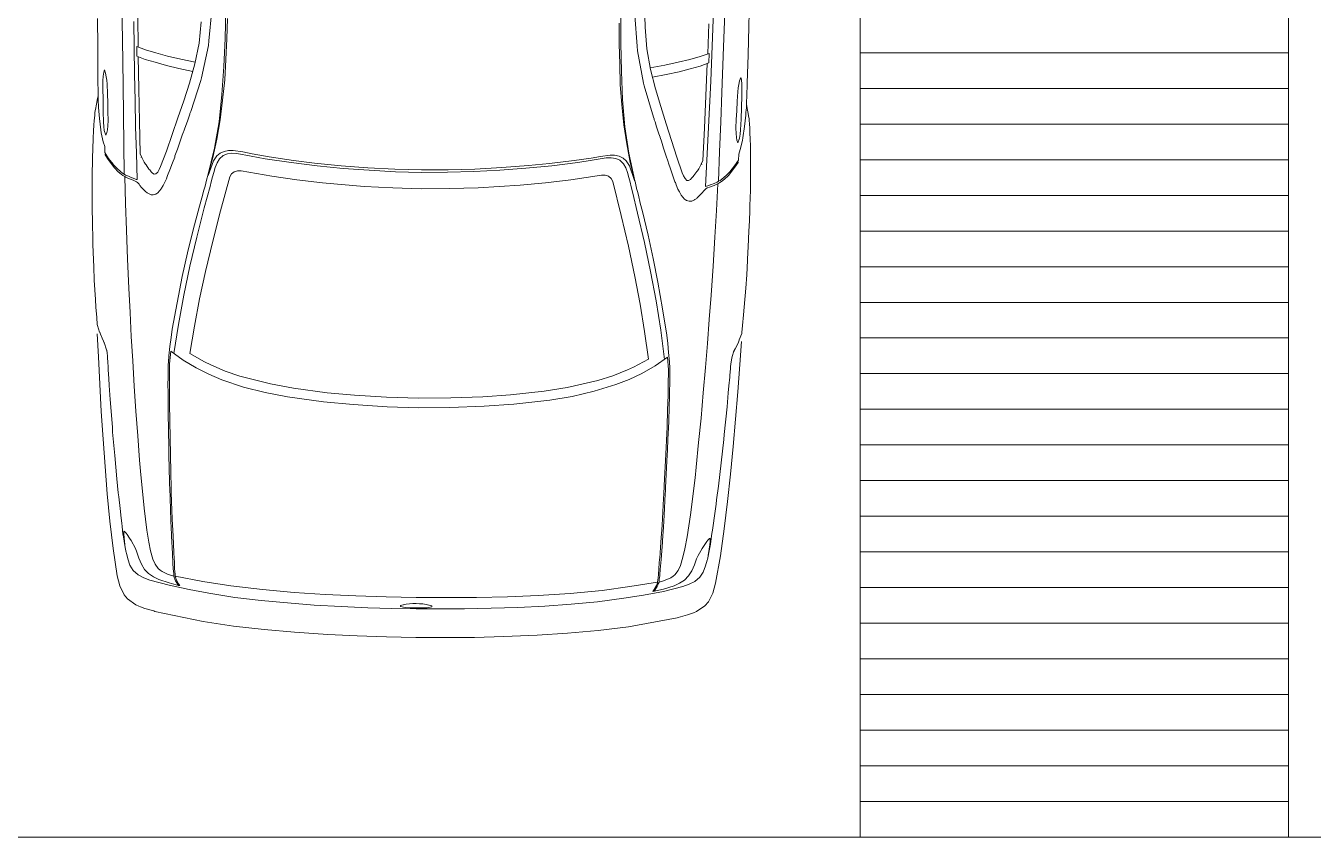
# Model space of a CAD drawing. Header units: inches. Extents: x 13 to 261, y -112 to -47.
# Drawn here: x 51.012 to 54.62, y -99.727 to -97.451 of the extents above; entities that cross this region are included whole.
import ezdxf

# ---------------------------------------------------------------- set-up
doc = ezdxf.new("R2010")
doc.units = ezdxf.units.IN
doc.header["$MEASUREMENT"] = 0
for name, color, linetype, lineweight in [('AUTOS', 6, 'Continuous', 20), ('BANQUETA', 2, 'Continuous', 18), ('CAJONES', 3, 'Continuous', 20)]:
    doc.layers.add(name, color=color, linetype=linetype, lineweight=lineweight)

msp = doc.modelspace()

# ---------------------------------------------------------------- linework, layer by layer
at = {"layer": 'AUTOS', "linetype": 'Continuous'}
for p, q in [((52.94, -97.3847), (52.9371, -97.4587)), ((53.0407, -97.3735), (53.0387, -97.453)), ((51.2813, -97.3946), (51.2827, -97.4896)), ((51.3264, -97.5107), (51.3259, -97.4266)), ((51.5332, -97.4077), (51.5251, -97.4936)), ((51.5727, -97.4071), (51.5707, -97.4866)), ((52.6796, -97.4206), (52.6796, -97.5001)), ((52.7191, -97.4221), (52.725, -97.5081)), ((52.7459, -97.3939), (52.7477, -97.4549)), ((52.9712, -97.4151), (52.9675, -97.5101)), ((51.2129, -97.4308), (51.2134, -97.5103)), ((51.3143, -97.439), (51.3154, -97.513)), ((51.5038, -97.4398), (51.4975, -97.5002)), ((51.5752, -97.4882), (51.5769, -97.4307)), ((52.6751, -97.5015), (52.6748, -97.444)), ((52.7477, -97.4549), (52.7524, -97.5155)), ((52.9233, -97.5301), (52.9258, -97.4461)), ((52.9371, -97.4587), (52.9343, -97.5327)), ((53.0387, -97.453), (53.0363, -97.5324)), ((51.2827, -97.4896), (51.2846, -97.6177)), ((51.4975, -97.5002), (51.4858, -97.5581)), ((51.5251, -97.4936), (51.5235, -97.5066)), ((51.5707, -97.4866), (51.5673, -97.5656)), ((51.5725, -97.5456), (51.5752, -97.4882)), ((52.6764, -97.5591), (52.6751, -97.5015)), ((52.6796, -97.5001), (52.6812, -97.5791)), ((51.2134, -97.5103), (51.2139, -97.5898)), ((51.3154, -97.513), (51.3165, -97.587)), ((51.3473, -97.5184), (51.3229, -97.5091)), ((51.3229, -97.5091), (51.3231, -97.5361)), ((51.3465, -97.5454), (51.3231, -97.5361)), ((51.3271, -97.5377), (51.3285, -97.6287)), ((51.3762, -97.5273), (51.3473, -97.5184)), ((51.4091, -97.5362), (51.3762, -97.5273)), ((51.446, -97.5451), (51.4091, -97.5362)), ((51.5235, -97.5066), (51.5044, -97.5973)), ((52.725, -97.5081), (52.7264, -97.5212)), ((52.7264, -97.5212), (52.7433, -97.6124)), ((52.7524, -97.5155), (52.7627, -97.5736)), ((52.8731, -97.5454), (52.9022, -97.5373)), ((52.9022, -97.5373), (52.9268, -97.5286)), ((52.9268, -97.5286), (52.926, -97.5556)), ((52.9343, -97.5327), (52.9314, -97.6067)), ((52.9675, -97.5101), (52.9625, -97.638)), ((53.0363, -97.5324), (53.0338, -97.6119)), ((51.3744, -97.5537), (51.3465, -97.5454)), ((51.4058, -97.5626), (51.3744, -97.5537)), ((51.4412, -97.5711), (51.4058, -97.5626)), ((51.4801, -97.5795), (51.4412, -97.5711)), ((51.4869, -97.5536), (51.446, -97.5451)), ((51.4858, -97.5581), (51.4707, -97.6119)), ((51.5673, -97.5656), (51.5618, -97.644)), ((51.5693, -97.6026), (51.5725, -97.5456)), ((52.6782, -97.6161), (52.6764, -97.5591)), ((52.7618, -97.5691), (52.8029, -97.5616)), ((52.7627, -97.5736), (52.7766, -97.6278)), ((52.8029, -97.5616), (52.84, -97.5535)), ((52.84, -97.5535), (52.8731, -97.5454)), ((52.8427, -97.5801), (52.8743, -97.572)), ((52.8743, -97.572), (52.9024, -97.5643)), ((52.9024, -97.5643), (52.926, -97.5556)), ((52.922, -97.557), (52.9183, -97.648)), ((51.2139, -97.5898), (51.2139, -97.5958)), ((51.2139, -97.5958), (51.2147, -97.6478)), ((51.2139, -97.5958), (51.2139, -97.5963)), ((51.2282, -97.6055), (51.228, -97.6265)), ((51.2289, -97.593), (51.2282, -97.6055)), ((51.2305, -97.581), (51.2289, -97.593)), ((51.2325, -97.5751), (51.2305, -97.581)), ((51.2355, -97.5841), (51.2325, -97.5751)), ((51.2374, -97.5946), (51.2355, -97.5841)), ((51.2388, -97.6036), (51.2374, -97.5946)), ((51.2396, -97.6146), (51.2388, -97.6036)), ((51.3165, -97.587), (51.3181, -97.6611)), ((51.5023, -97.6043), (51.4742, -97.6915)), ((51.5044, -97.5973), (51.5023, -97.6043)), ((51.5636, -97.6596), (51.5693, -97.6026)), ((52.6812, -97.5791), (52.6847, -97.6577)), ((52.768, -97.5952), (52.8071, -97.5876)), ((52.8071, -97.5876), (52.8427, -97.5801)), ((52.9314, -97.6067), (52.928, -97.6806)), ((53.0102, -97.6161), (53.0124, -97.6056)), ((53.0124, -97.6056), (53.0156, -97.5968)), ((53.0156, -97.5968), (53.0174, -97.6027)), ((53.0174, -97.6027), (53.0188, -97.6147)), ((51.228, -97.6265), (51.2286, -97.659)), ((51.2408, -97.6416), (51.2396, -97.6146)), ((51.2415, -97.6686), (51.2408, -97.6416)), ((51.2846, -97.6177), (51.2856, -97.7007)), ((51.2846, -97.6177), (51.2856, -97.7007)), ((51.3285, -97.6287), (51.3304, -97.7192)), ((51.4707, -97.6119), (51.4546, -97.6617)), ((51.5618, -97.644), (51.5534, -97.7204)), ((52.6825, -97.6731), (52.6782, -97.6161)), ((52.7433, -97.6124), (52.7452, -97.6194)), ((52.7452, -97.6194), (52.7711, -97.7072)), ((52.7766, -97.6278), (52.7915, -97.678)), ((52.9625, -97.638), (52.9595, -97.721)), ((52.9625, -97.638), (52.9595, -97.721)), ((53.0057, -97.6631), (53.0075, -97.6361)), ((53.0075, -97.6361), (53.0086, -97.6251)), ((53.0086, -97.6251), (53.0102, -97.6161)), ((53.0188, -97.6147), (53.0191, -97.6272)), ((53.0191, -97.6272), (53.0189, -97.6482)), ((53.0337, -97.6179), (53.0316, -97.6699)), ((53.0338, -97.6119), (53.0337, -97.6179)), ((53.0337, -97.6179), (53.0337, -97.6184)), ((51.2068, -97.6862), (51.2099, -97.6708)), ((51.2099, -97.6708), (51.2131, -97.6553)), ((51.2131, -97.6553), (51.2147, -97.6478)), ((51.2147, -97.6533), (51.2146, -97.6568)), ((51.2146, -97.6568), (51.2146, -97.6598)), ((51.2146, -97.6598), (51.215, -97.6653)), ((51.2147, -97.6478), (51.2147, -97.6503)), ((51.2147, -97.6503), (51.2147, -97.6533)), ((51.215, -97.6653), (51.2154, -97.6728)), ((51.2154, -97.6728), (51.2158, -97.6803)), ((51.2185, -97.7114), (51.2158, -97.6803)), ((51.2286, -97.659), (51.2287, -97.6915)), ((51.2422, -97.6926), (51.2415, -97.6686)), ((51.3181, -97.6611), (51.3197, -97.7351)), ((51.4546, -97.6617), (51.438, -97.7095)), ((51.5564, -97.715), (51.5636, -97.6596)), ((52.6884, -97.7287), (52.6825, -97.6731)), ((52.6847, -97.6577), (52.6913, -97.7343)), ((52.7915, -97.678), (52.8069, -97.7262)), ((52.9183, -97.648), (52.9143, -97.7385)), ((52.928, -97.6806), (52.9246, -97.7546)), ((53.0043, -97.6901), (53.0057, -97.6631)), ((53.0175, -97.6807), (53.0166, -97.7132)), ((53.0189, -97.6482), (53.0175, -97.6807)), ((53.0314, -97.6819), (53.0309, -97.6874)), ((53.0315, -97.6789), (53.0314, -97.6819)), ((53.0316, -97.6724), (53.0315, -97.6754)), ((53.0315, -97.6754), (53.0315, -97.6789)), ((53.0316, -97.6699), (53.0316, -97.6724)), ((53.033, -97.6774), (53.0316, -97.6699)), ((53.0358, -97.6929), (53.033, -97.6774)), ((51.2027, -97.7302), (51.2034, -97.7172)), ((51.2034, -97.7172), (51.2051, -97.7032)), ((51.2051, -97.7032), (51.2056, -97.6952)), ((51.2056, -97.6952), (51.2062, -97.6892)), ((51.2062, -97.6892), (51.2068, -97.6862)), ((51.2062, -97.6887), (51.2062, -97.6892)), ((51.2226, -97.7434), (51.2185, -97.7114)), ((51.2287, -97.6915), (51.2298, -97.7215)), ((51.2417, -97.7321), (51.2424, -97.7167)), ((51.2424, -97.7167), (51.2422, -97.6926)), ((51.2856, -97.7007), (51.2866, -97.7842)), ((51.2856, -97.7007), (51.2866, -97.7842)), ((51.438, -97.7095), (51.4219, -97.7563)), ((51.4649, -97.7189), (51.4696, -97.7049)), ((51.4696, -97.7049), (51.4716, -97.6994)), ((51.4721, -97.6974), (51.4716, -97.6994)), ((51.4742, -97.6915), (51.4721, -97.6969)), ((51.4721, -97.6969), (51.4721, -97.6974)), ((51.5473, -97.7689), (51.5564, -97.715)), ((52.7711, -97.7072), (52.7731, -97.7127)), ((52.7731, -97.7127), (52.773, -97.7132)), ((52.773, -97.7132), (52.7735, -97.7152)), ((52.7755, -97.7208), (52.7735, -97.7152)), ((53.0023, -97.738), (53.0031, -97.714)), ((53.0031, -97.714), (53.0043, -97.6901)), ((53.0166, -97.7132), (53.0147, -97.7432)), ((53.0263, -97.7333), (53.0297, -97.7024)), ((53.0303, -97.6949), (53.0297, -97.7024)), ((53.0309, -97.6874), (53.0303, -97.6949)), ((53.0386, -97.7085), (53.0358, -97.6929)), ((53.0391, -97.7115), (53.0386, -97.7085)), ((53.0391, -97.711), (53.0391, -97.7115)), ((53.0395, -97.7175), (53.0391, -97.7115)), ((53.0399, -97.7255), (53.0395, -97.7175)), ((51.2003, -97.7666), (51.2015, -97.7457)), ((51.2015, -97.7457), (51.2027, -97.7302)), ((51.2235, -97.7514), (51.2226, -97.7434)), ((51.2287, -97.777), (51.2235, -97.7514)), ((51.2298, -97.7215), (51.2302, -97.734)), ((51.2302, -97.734), (51.232, -97.745)), ((51.232, -97.745), (51.2361, -97.7583)), ((51.2361, -97.7583), (51.239, -97.7506)), ((51.239, -97.7506), (51.2406, -97.7431)), ((51.2406, -97.7431), (51.2417, -97.7321)), ((51.3197, -97.7351), (51.3218, -97.8086)), ((51.3304, -97.7192), (51.3328, -97.8103)), ((51.4504, -97.7582), (51.454, -97.7487)), ((51.454, -97.7487), (51.4545, -97.7472)), ((51.4545, -97.7472), (51.4576, -97.7383)), ((51.4576, -97.7383), (51.4649, -97.7189)), ((51.5534, -97.7204), (51.5405, -97.7943)), ((52.6962, -97.7828), (52.6884, -97.7287)), ((52.6913, -97.7343), (52.7024, -97.8084)), ((52.7798, -97.7348), (52.7755, -97.7208)), ((52.7865, -97.7544), (52.7798, -97.7348)), ((52.8069, -97.7262), (52.8218, -97.7733)), ((52.9143, -97.7385), (52.9096, -97.8294)), ((52.9595, -97.721), (52.9565, -97.8045)), ((52.9595, -97.721), (52.9565, -97.8045)), ((53.0026, -97.7535), (53.0023, -97.738)), ((53.0034, -97.7645), (53.0026, -97.7535)), ((53.0147, -97.7432), (53.014, -97.7557)), ((53.0214, -97.7653), (53.0263, -97.7333)), ((53.0412, -97.7395), (53.0399, -97.7255)), ((53.0416, -97.7525), (53.0412, -97.7395)), ((53.0424, -97.768), (53.0416, -97.7525)), ((51.1994, -97.7971), (51.2003, -97.7666)), ((51.233, -97.79), (51.2287, -97.777)), ((51.233, -97.79), (51.2333, -97.8065)), ((51.2866, -97.7842), (51.2876, -97.8672)), ((51.2866, -97.7842), (51.2876, -97.8672)), ((51.4219, -97.7563), (51.4064, -97.8027)), ((51.4369, -97.7975), (51.4437, -97.7776)), ((51.4437, -97.7776), (51.4504, -97.7582)), ((51.5361, -97.8207), (51.5473, -97.7689)), ((52.7061, -97.8349), (52.6962, -97.7828)), ((52.7894, -97.7634), (52.7865, -97.7544)), ((52.7899, -97.765), (52.7894, -97.7634)), ((52.7933, -97.7745), (52.7899, -97.765)), ((52.7996, -97.7941), (52.7933, -97.7745)), ((52.8218, -97.7733), (52.8363, -97.82)), ((52.9246, -97.7546), (52.9207, -97.828)), ((53.0048, -97.7721), (53.0034, -97.7645)), ((53.0076, -97.7798), (53.0048, -97.7721)), ((53.0119, -97.7666), (53.0076, -97.7798)), ((53.014, -97.7557), (53.0119, -97.7666)), ((53.0145, -97.7987), (53.0203, -97.7733)), ((53.0203, -97.7733), (53.0214, -97.7653)), ((53.0431, -97.789), (53.0424, -97.768)), ((53.0433, -97.8195), (53.0431, -97.789)), ((51.1985, -97.8306), (51.1986, -97.8206)), ((51.1986, -97.8206), (51.1994, -97.7971)), ((51.2436, -97.8232), (51.2333, -97.8065)), ((51.2357, -97.8111), (51.2342, -97.8126)), ((51.2342, -97.8126), (51.2342, -97.8131)), ((51.2426, -97.8267), (51.2342, -97.8131)), ((51.2564, -97.8398), (51.2436, -97.8232)), ((51.3218, -97.8086), (51.3239, -97.8827)), ((51.3371, -97.8203), (51.3328, -97.8103)), ((51.3362, -97.8178), (51.3351, -97.8208)), ((51.3391, -97.8243), (51.3371, -97.8203)), ((51.344, -97.8334), (51.3391, -97.8243)), ((51.4064, -97.8027), (51.3898, -97.8455)), ((51.423, -97.8359), (51.4292, -97.8194)), ((51.4292, -97.8194), (51.4297, -97.8164)), ((51.4297, -97.8164), (51.4369, -97.7975)), ((51.5405, -97.7943), (51.522, -97.8716)), ((51.522, -97.8716), (51.5361, -97.8207)), ((51.5477, -97.8164), (51.538, -97.8303)), ((51.5568, -97.8085), (51.5477, -97.8164)), ((51.5551, -97.8245), (51.548, -97.8359)), ((51.5652, -97.8151), (51.5551, -97.8245)), ((51.5679, -97.8036), (51.5568, -97.8085)), ((51.5768, -97.8102), (51.5652, -97.8151)), ((51.5804, -97.8013), (51.5679, -97.8036)), ((51.5898, -97.8084), (51.5768, -97.8102)), ((51.5934, -97.8014), (51.5804, -97.8013)), ((51.6038, -97.809), (51.5898, -97.8084)), ((51.6198, -97.8052), (51.5934, -97.8014)), ((51.6432, -97.8165), (51.6038, -97.809)), ((51.6463, -97.8106), (51.6198, -97.8052)), ((51.6831, -97.824), (51.6432, -97.8165)), ((51.6937, -97.8186), (51.6463, -97.8106)), ((51.7555, -97.8349), (51.6831, -97.824)), ((51.7626, -97.829), (51.6937, -97.8186)), ((52.5486, -97.829), (52.5962, -97.8221)), ((52.5962, -97.8221), (52.6228, -97.8174)), ((52.5991, -97.8281), (52.6387, -97.8216)), ((52.6228, -97.8174), (52.6493, -97.8142)), ((52.6387, -97.8216), (52.6527, -97.8213)), ((52.6493, -97.8142), (52.6623, -97.8144)), ((52.6527, -97.8213), (52.6657, -97.8234)), ((52.6623, -97.8144), (52.6748, -97.8171)), ((52.6657, -97.8234), (52.6771, -97.8286)), ((52.6748, -97.8171), (52.6857, -97.8222)), ((52.6857, -97.8222), (52.6946, -97.8303)), ((52.7024, -97.8084), (52.7189, -97.8861)), ((52.8058, -97.8141), (52.7996, -97.7941)), ((52.8126, -97.8332), (52.8058, -97.8141)), ((52.8363, -97.82), (52.8517, -97.8632)), ((52.9565, -97.8045), (52.9534, -97.8874)), ((52.9565, -97.8045), (52.9534, -97.8874)), ((53.0099, -97.8115), (53.0092, -97.8281)), ((53.0099, -97.8115), (53.0145, -97.7987)), ((53.0435, -97.843), (53.0433, -97.8195)), ((51.1981, -97.8631), (51.1982, -97.8546)), ((51.1982, -97.8546), (51.1984, -97.8426)), ((51.1984, -97.8426), (51.1985, -97.8306)), ((51.2603, -97.8499), (51.2426, -97.8267)), ((51.2569, -97.8403), (51.2564, -97.8398)), ((51.2668, -97.8505), (51.2569, -97.8403)), ((51.2706, -97.8605), (51.2603, -97.8499)), ((51.2786, -97.8606), (51.2668, -97.8505)), ((51.2796, -97.8676), (51.2706, -97.8605)), ((51.2831, -97.8647), (51.2786, -97.8606)), ((51.3474, -97.8394), (51.344, -97.8334)), ((51.3489, -97.8415), (51.3474, -97.8394)), ((51.3474, -97.8394), (51.3474, -97.8394)), ((51.3572, -97.8531), (51.3489, -97.8415)), ((51.3592, -97.8556), (51.3572, -97.8531)), ((51.3592, -97.8556), (51.3637, -97.8606)), ((51.3592, -97.8556), (51.3592, -97.8556)), ((51.3666, -97.8642), (51.3637, -97.8606)), ((51.3816, -97.8619), (51.3766, -97.8668)), ((51.3857, -97.8544), (51.3816, -97.8619)), ((51.3898, -97.8455), (51.3857, -97.8544)), ((51.4095, -97.8712), (51.4157, -97.8553)), ((51.4157, -97.8553), (51.423, -97.8359)), ((51.538, -97.8303), (51.523, -97.8711)), ((51.5391, -97.8623), (51.5355, -97.8752)), ((51.5428, -97.8488), (51.5391, -97.8623)), ((51.548, -97.8359), (51.5428, -97.8488)), ((51.5962, -97.8605), (51.5886, -97.8664)), ((51.6052, -97.8576), (51.5962, -97.8605)), ((51.6157, -97.8577), (51.6052, -97.8576)), ((51.7015, -97.8732), (51.6157, -97.8577)), ((51.8284, -97.8438), (51.7555, -97.8349)), ((51.821, -97.8362), (51.7626, -97.829)), ((51.8959, -97.8436), (51.821, -97.8362)), ((51.9013, -97.8512), (51.8284, -97.8438)), ((51.9708, -97.8495), (51.8959, -97.8436)), ((51.9742, -97.8566), (51.9013, -97.8512)), ((52.0458, -97.8534), (51.9708, -97.8495)), ((52.0477, -97.8604), (51.9742, -97.8566)), ((52.1208, -97.8553), (52.0458, -97.8534)), ((52.1207, -97.8623), (52.0477, -97.8604)), ((52.1207, -97.8623), (52.1937, -97.8622)), ((52.1208, -97.8553), (52.1958, -97.8552)), ((52.1937, -97.8622), (52.2672, -97.8601)), ((52.1958, -97.8552), (52.2708, -97.8532)), ((52.2672, -97.8601), (52.3403, -97.8565)), ((52.2708, -97.8532), (52.3459, -97.8491)), ((52.3403, -97.8565), (52.4133, -97.8509)), ((52.3459, -97.8491), (52.4209, -97.8435)), ((52.4133, -97.8509), (52.4864, -97.8438)), ((52.4209, -97.8435), (52.4795, -97.8377)), ((52.4795, -97.8377), (52.5486, -97.829)), ((52.4864, -97.8438), (52.5591, -97.8347)), ((52.5591, -97.8347), (52.5991, -97.8281)), ((52.6771, -97.8286), (52.687, -97.8382)), ((52.687, -97.8382), (52.6939, -97.8498)), ((52.6939, -97.8498), (52.6987, -97.8629)), ((52.6946, -97.8303), (52.7039, -97.8444)), ((52.7039, -97.8444), (52.7179, -97.8856)), ((52.7189, -97.8861), (52.7061, -97.8349)), ((52.8131, -97.8362), (52.8126, -97.8332)), ((52.8189, -97.8528), (52.8131, -97.8362)), ((52.8256, -97.8724), (52.8189, -97.8528)), ((52.8841, -97.8716), (52.8928, -97.8602)), ((52.8928, -97.8602), (52.8943, -97.8582)), ((52.8943, -97.8582), (52.8979, -97.8523)), ((52.8943, -97.8582), (52.8943, -97.8582)), ((52.8979, -97.8523), (52.903, -97.8433)), ((52.903, -97.8433), (52.905, -97.8394)), ((52.905, -97.8394), (52.9096, -97.8294)), ((52.9061, -97.8369), (52.907, -97.8399)), ((52.9207, -97.828), (52.9168, -97.902)), ((52.9746, -97.8712), (52.9848, -97.8613)), ((52.9811, -97.8708), (52.9994, -97.848)), ((52.9848, -97.8613), (52.9853, -97.8608)), ((52.9853, -97.8608), (52.9985, -97.8445)), ((52.9985, -97.8445), (53.0092, -97.8281)), ((52.9994, -97.848), (53.0081, -97.8346)), ((53.0066, -97.8326), (53.0081, -97.8341)), ((53.0081, -97.8341), (53.0081, -97.8346)), ((53.0432, -97.865), (53.0434, -97.853)), ((53.0434, -97.853), (53.0435, -97.843)), ((51.1978, -97.8916), (51.1979, -97.8771)), ((51.198, -97.9101), (51.1978, -97.8916)), ((51.1979, -97.8771), (51.1981, -97.8631)), ((51.284, -97.8707), (51.2796, -97.8676)), ((51.2876, -97.8672), (51.2831, -97.8647)), ((51.2895, -97.8742), (51.284, -97.8707)), ((51.2915, -97.8698), (51.2876, -97.8672)), ((51.2895, -97.8742), (51.2916, -97.9493)), ((51.292, -97.8758), (51.2895, -97.8742)), ((51.3, -97.8734), (51.2915, -97.8698)), ((51.2999, -97.8794), (51.292, -97.8758)), ((51.3024, -97.8804), (51.2999, -97.8794)), ((51.3094, -97.8775), (51.3, -97.8734)), ((51.3099, -97.8835), (51.3024, -97.8804)), ((51.3104, -97.8775), (51.3094, -97.8775)), ((51.3124, -97.8845), (51.3099, -97.8835)), ((51.3174, -97.8806), (51.3104, -97.8775)), ((51.3188, -97.8866), (51.3124, -97.8845)), ((51.3209, -97.8821), (51.3174, -97.8806)), ((51.3223, -97.8891), (51.3188, -97.8866)), ((51.3209, -97.8821), (51.3239, -97.8827)), ((51.3248, -97.8907), (51.3223, -97.8891)), ((51.3292, -97.8957), (51.3248, -97.8907)), ((51.3317, -97.8993), (51.3292, -97.8957)), ((51.3716, -97.8672), (51.3666, -97.8642)), ((51.3766, -97.8668), (51.3716, -97.8672)), ((51.4008, -97.8916), (51.3967, -97.8995)), ((51.4008, -97.8916), (51.4059, -97.8802)), ((51.4059, -97.8802), (51.4085, -97.8737)), ((51.4085, -97.8737), (51.4095, -97.8712)), ((51.5142, -97.9015), (51.5168, -97.8925)), ((51.5168, -97.8915), (51.5205, -97.878)), ((51.5168, -97.8925), (51.5168, -97.8915)), ((51.5205, -97.878), (51.5215, -97.8736)), ((51.522, -97.8716), (51.5215, -97.8736)), ((51.523, -97.8711), (51.522, -97.8716)), ((51.5318, -97.8887), (51.5282, -97.9021)), ((51.5355, -97.8752), (51.5318, -97.8887)), ((51.584, -97.8748), (51.5578, -97.97)), ((51.5886, -97.8664), (51.584, -97.8748)), ((51.7719, -97.8836), (51.7015, -97.8732)), ((51.8433, -97.8915), (51.7719, -97.8836)), ((51.9607, -97.9019), (51.8433, -97.8915)), ((52.2797, -97.9058), (52.3973, -97.8982)), ((52.3973, -97.8982), (52.4689, -97.8921)), ((52.4689, -97.8921), (52.5395, -97.8834)), ((52.5395, -97.8834), (52.6256, -97.87)), ((52.6256, -97.87), (52.6361, -97.8701)), ((52.6361, -97.8701), (52.6451, -97.8732)), ((52.6451, -97.8732), (52.6525, -97.8793)), ((52.6525, -97.8793), (52.6569, -97.8878)), ((52.6569, -97.8878), (52.6808, -97.9836)), ((52.6987, -97.8629), (52.7021, -97.8764)), ((52.7021, -97.8764), (52.7054, -97.8894)), ((52.7054, -97.8894), (52.7087, -97.903)), ((52.7179, -97.8856), (52.7189, -97.8861)), ((52.7189, -97.8861), (52.7194, -97.8881)), ((52.7204, -97.8926), (52.7194, -97.8881)), ((52.7237, -97.9062), (52.7204, -97.8926)), ((52.8314, -97.8885), (52.8256, -97.8724)), ((52.8324, -97.891), (52.8314, -97.8885)), ((52.8348, -97.8975), (52.8324, -97.891)), ((52.8397, -97.9091), (52.8348, -97.8975)), ((52.8517, -97.8632), (52.8556, -97.8723)), ((52.8556, -97.8723), (52.8595, -97.8798)), ((52.8595, -97.8798), (52.8645, -97.8849)), ((52.8645, -97.8849), (52.8695, -97.8854)), ((52.8695, -97.8854), (52.8745, -97.8825)), ((52.8745, -97.8825), (52.8775, -97.879)), ((52.8821, -97.8741), (52.8775, -97.879)), ((52.8821, -97.8741), (52.8841, -97.8716)), ((52.8821, -97.8741), (52.8821, -97.8741)), ((52.9233, -97.9001), (52.9303, -97.8972)), ((52.9303, -97.8972), (52.9313, -97.8972)), ((52.9313, -97.8972), (52.9409, -97.8933)), ((52.9408, -97.8993), (52.9488, -97.8959)), ((52.9409, -97.8933), (52.9494, -97.8899)), ((52.9514, -97.8944), (52.9474, -97.9694)), ((52.9488, -97.8959), (52.9514, -97.8944)), ((52.9494, -97.8899), (52.9534, -97.8874)), ((52.9514, -97.8944), (52.9569, -97.891)), ((52.9534, -97.8874), (52.958, -97.885)), ((52.9569, -97.891), (52.9614, -97.888)), ((52.958, -97.885), (52.9625, -97.8811)), ((52.9614, -97.888), (52.9705, -97.8812)), ((52.9625, -97.8811), (52.9746, -97.8712)), ((52.9705, -97.8812), (52.9811, -97.8708)), ((53.0428, -97.8995), (53.043, -97.8855)), ((53.043, -97.8855), (53.0431, -97.877)), ((53.0431, -97.877), (53.0432, -97.865)), ((51.1977, -97.9346), (51.198, -97.9101)), ((51.1981, -97.9486), (51.1977, -97.9346)), ((51.3361, -97.9048), (51.3317, -97.8993)), ((51.3361, -97.9048), (51.3317, -97.8993)), ((51.3445, -97.9134), (51.3361, -97.9048)), ((51.346, -97.9149), (51.3445, -97.9134)), ((51.3475, -97.9164), (51.346, -97.9149)), ((51.3524, -97.92), (51.3475, -97.9164)), ((51.3539, -97.921), (51.3524, -97.92)), ((51.3559, -97.922), (51.3539, -97.921)), ((51.3614, -97.9246), (51.3559, -97.922)), ((51.3634, -97.9251), (51.3614, -97.9246)), ((51.3689, -97.9252), (51.3634, -97.9251)), ((51.3759, -97.9233), (51.3689, -97.9252)), ((51.3774, -97.9223), (51.3759, -97.9233)), ((51.3789, -97.9218), (51.3774, -97.9223)), ((51.3819, -97.9194), (51.3789, -97.9218)), ((51.3911, -97.9085), (51.3819, -97.9194)), ((51.3926, -97.9065), (51.3911, -97.9085)), ((51.3967, -97.8995), (51.3926, -97.9065)), ((51.5053, -97.9334), (51.4985, -97.9573)), ((51.5053, -97.9334), (51.511, -97.9119)), ((51.511, -97.9119), (51.5142, -97.9015)), ((51.5282, -97.9021), (51.5119, -97.9619)), ((52.0407, -97.9059), (51.9607, -97.9019)), ((52.1201, -97.9083), (52.0407, -97.9059)), ((52.1201, -97.9083), (52.1996, -97.9078)), ((52.1996, -97.9078), (52.2797, -97.9058)), ((52.7087, -97.903), (52.7121, -97.9165)), ((52.7121, -97.9165), (52.7268, -97.9767)), ((52.7237, -97.9072), (52.7237, -97.9062)), ((52.7261, -97.9162), (52.7237, -97.9072)), ((52.729, -97.9267), (52.7261, -97.9162)), ((52.7342, -97.9483), (52.729, -97.9267)), ((52.8397, -97.9091), (52.8436, -97.9171)), ((52.8436, -97.9171), (52.8475, -97.9242)), ((52.8475, -97.9242), (52.849, -97.9262)), ((52.849, -97.9262), (52.8578, -97.9373)), ((52.8924, -97.9352), (52.8939, -97.9337)), ((52.8939, -97.9337), (52.8954, -97.9322)), ((52.8954, -97.9322), (52.904, -97.9238)), ((52.904, -97.9238), (52.9086, -97.9184)), ((52.904, -97.9238), (52.9086, -97.9184)), ((52.9086, -97.9184), (52.9111, -97.9149)), ((52.9111, -97.9149), (52.9157, -97.91)), ((52.9157, -97.91), (52.9182, -97.9085)), ((52.9198, -97.9015), (52.9168, -97.902)), ((52.9182, -97.9085), (52.9217, -97.9061)), ((52.9198, -97.9015), (52.9233, -97.9001)), ((52.9217, -97.9061), (52.9282, -97.9041)), ((52.9282, -97.9041), (52.9308, -97.9032)), ((52.9308, -97.9032), (52.9383, -97.9003)), ((52.9383, -97.9003), (52.9408, -97.8993)), ((53.0416, -97.957), (53.0419, -97.9325)), ((53.0419, -97.9325), (53.0426, -97.914)), ((53.0426, -97.914), (53.0428, -97.8995)), ((51.1983, -97.9741), (51.1981, -97.9486)), ((51.2916, -97.9493), (51.2942, -98.0243)), ((51.4812, -98.0231), (51.4985, -97.9573)), ((51.5119, -97.9619), (51.4909, -98.0437)), ((51.5578, -97.97), (51.5358, -98.0552)), ((52.7342, -97.9483), (52.7404, -97.9724)), ((52.8578, -97.9373), (52.8608, -97.9398)), ((52.8608, -97.9398), (52.8623, -97.9403)), ((52.8623, -97.9403), (52.8638, -97.9414)), ((52.8638, -97.9414), (52.8708, -97.9434)), ((52.8708, -97.9434), (52.8763, -97.9435)), ((52.8763, -97.9435), (52.8783, -97.943)), ((52.8783, -97.943), (52.8838, -97.9406)), ((52.8838, -97.9406), (52.8858, -97.9396)), ((52.8858, -97.9396), (52.8873, -97.9386)), ((52.8873, -97.9386), (52.8924, -97.9352)), ((52.9474, -97.9694), (52.943, -98.0443)), ((53.0409, -97.971), (53.0416, -97.957)), ((51.1985, -97.9921), (51.1983, -97.9741)), ((51.1989, -98.0036), (51.1985, -97.9921)), ((51.1998, -98.0502), (51.1989, -98.0036)), ((52.6808, -97.9836), (52.7007, -98.0694)), ((52.7268, -97.9767), (52.7458, -98.0589)), ((52.7561, -98.0386), (52.7404, -97.9724)), ((53.0394, -98.0145), (53.0401, -97.9965)), ((53.0401, -97.9965), (53.0409, -97.971)), ((51.2942, -98.0243), (51.2972, -98.1058)), ((51.4654, -98.0884), (51.4812, -98.0231)), ((52.7703, -98.1042), (52.7561, -98.0386)), ((53.0367, -98.0725), (53.0388, -98.026)), ((53.0388, -98.026), (53.0394, -98.0145)), ((51.2002, -98.0642), (51.1998, -98.0502)), ((51.2016, -98.1077), (51.2002, -98.0642)), ((51.4909, -98.0437), (51.4719, -98.125)), ((51.5358, -98.0552), (51.5153, -98.14)), ((52.7007, -98.0694), (52.7192, -98.1546)), ((52.7458, -98.0589), (52.7629, -98.1407)), ((52.943, -98.0443), (52.938, -98.1258)), ((53.036, -98.0865), (53.0367, -98.0725)), ((51.2024, -98.1277), (51.2016, -98.1077)), ((51.2972, -98.1058), (51.3007, -98.1869)), ((51.4506, -98.1542), (51.4654, -98.0884)), ((52.7835, -98.1704), (52.7703, -98.1042)), ((53.0335, -98.1299), (53.036, -98.0865)), ((51.2039, -98.1647), (51.2024, -98.1277)), ((51.4719, -98.125), (51.4545, -98.2068)), ((51.5153, -98.14), (51.4988, -98.2168)), ((52.7629, -98.1407), (52.7784, -98.2228)), ((52.938, -98.1258), (52.9326, -98.2067)), ((53.0298, -98.1869), (53.0323, -98.1499)), ((53.0323, -98.1499), (53.0335, -98.1299)), ((51.2073, -98.2188), (51.2039, -98.1647)), ((51.3007, -98.1869), (51.3044, -98.2549)), ((51.4357, -98.228), (51.4506, -98.1542)), ((52.7192, -98.1546), (52.7337, -98.2318)), ((52.7966, -98.2446), (52.7835, -98.1704)), ((53.0252, -98.2408), (53.0298, -98.1869)), ((51.2085, -98.2403), (51.2073, -98.2188)), ((51.4545, -98.2068), (51.4395, -98.2886)), ((51.4988, -98.2168), (51.4844, -98.2936)), ((52.7784, -98.2228), (52.7914, -98.305)), ((52.9326, -98.2067), (52.9272, -98.2747)), ((51.2107, -98.2693), (51.2085, -98.2403)), ((51.3044, -98.2549), (51.3075, -98.3225)), ((51.4223, -98.3019), (51.4357, -98.228)), ((52.7337, -98.2318), (52.7463, -98.309)), ((52.8082, -98.3187), (52.7966, -98.2446)), ((53.0234, -98.2623), (53.0252, -98.2408)), ((51.2119, -98.2893), (51.2107, -98.2693)), ((51.2124, -98.2918), (51.2119, -98.2893)), ((51.2124, -98.2918), (51.2187, -98.3104)), ((51.4395, -98.2886), (51.4265, -98.3704)), ((51.4844, -98.2936), (51.472, -98.3705)), ((52.9272, -98.2747), (52.9224, -98.3421)), ((53.0188, -98.3113), (53.0205, -98.2913)), ((53.0205, -98.2913), (53.0234, -98.2623)), ((51.2121, -98.3148), (51.2153, -98.3794)), ((51.2187, -98.3104), (51.2192, -98.3109)), ((51.2192, -98.3109), (51.2211, -98.3164)), ((51.2211, -98.3164), (51.2255, -98.327)), ((51.2255, -98.327), (51.2299, -98.336)), ((51.3075, -98.3225), (51.3117, -98.3905)), ((51.4157, -98.3508), (51.419, -98.3258)), ((51.419, -98.3258), (51.4223, -98.3019)), ((52.7463, -98.309), (52.7569, -98.3861)), ((52.7914, -98.305), (52.8024, -98.3871)), ((52.8109, -98.3427), (52.8082, -98.3187)), ((53.0183, -98.3138), (53.0115, -98.3322)), ((53.0183, -98.3138), (53.0188, -98.3113)), ((51.2299, -98.336), (51.2318, -98.3406)), ((51.2318, -98.3406), (51.2323, -98.3416)), ((51.2338, -98.3446), (51.2323, -98.3416)), ((51.2338, -98.3446), (51.2323, -98.3416)), ((51.2338, -98.3451), (51.2338, -98.3446)), ((51.2338, -98.3451), (51.2338, -98.3446)), ((51.2366, -98.3546), (51.2338, -98.3451)), ((51.2366, -98.3546), (51.2338, -98.3451)), ((51.2376, -98.3571), (51.2366, -98.3546)), ((51.2376, -98.3571), (51.2366, -98.3546)), ((51.2395, -98.3667), (51.2376, -98.3571)), ((51.2386, -98.3617), (51.2376, -98.3571)), ((51.2408, -98.3792), (51.2395, -98.3667)), ((51.4129, -98.3768), (51.4157, -98.3508)), ((51.4151, -98.3993), (51.4185, -98.3638)), ((51.4527, -98.3888), (51.4185, -98.3638)), ((52.8136, -98.3678), (52.8109, -98.3427)), ((52.9224, -98.3421), (52.9166, -98.41)), ((52.9925, -98.376), (52.9956, -98.3665)), ((52.9925, -98.376), (52.9956, -98.3665)), ((52.9956, -98.366), (52.9972, -98.363)), ((52.9956, -98.366), (52.9972, -98.363)), ((52.9956, -98.3665), (52.9956, -98.366)), ((52.9956, -98.3665), (52.9956, -98.366)), ((52.9977, -98.362), (52.9972, -98.363)), ((52.9997, -98.3575), (52.9977, -98.362)), ((53.0043, -98.3486), (52.9997, -98.3575)), ((53.009, -98.3382), (53.0043, -98.3486)), ((53.011, -98.3327), (53.009, -98.3382)), ((53.0115, -98.3322), (53.011, -98.3327)), ((53.018, -98.3368), (53.0132, -98.4012)), ((51.2153, -98.3794), (51.2194, -98.4564)), ((51.2413, -98.3857), (51.2408, -98.3792)), ((51.2417, -98.3912), (51.2413, -98.3857)), ((51.243, -98.4112), (51.2417, -98.3912)), ((51.3117, -98.3905), (51.3158, -98.4616)), ((51.411, -98.4083), (51.4111, -98.4013)), ((51.4111, -98.4013), (51.4117, -98.3943)), ((51.4117, -98.3943), (51.4129, -98.3768)), ((51.415, -98.4068), (51.4151, -98.3993)), ((51.489, -98.4107), (51.4527, -98.3888)), ((51.472, -98.3705), (51.5132, -98.394)), ((51.5132, -98.394), (51.5301, -98.4022)), ((51.5301, -98.4022), (51.5704, -98.4197)), ((52.7569, -98.3861), (52.7151, -98.4086)), ((52.7756, -98.4048), (52.8104, -98.3807)), ((52.813, -98.4163), (52.8104, -98.3807)), ((52.8158, -98.3938), (52.8136, -98.3678)), ((52.8166, -98.4113), (52.8158, -98.3938)), ((52.9871, -98.4069), (52.9877, -98.4004)), ((52.9877, -98.4004), (52.9894, -98.3879)), ((52.9894, -98.3879), (52.9915, -98.3784)), ((52.9904, -98.3829), (52.9915, -98.3784)), ((52.9915, -98.3784), (52.9925, -98.376)), ((52.9915, -98.3784), (52.9925, -98.376)), ((53.0132, -98.4012), (53.0073, -98.4781)), ((51.2429, -98.4137), (51.243, -98.4112)), ((51.2429, -98.4157), (51.2429, -98.4137)), ((51.2446, -98.4402), (51.2429, -98.4157)), ((51.4104, -98.4617), (51.4107, -98.4333)), ((51.4107, -98.4333), (51.4109, -98.4188)), ((51.4109, -98.4188), (51.411, -98.4083)), ((51.4145, -98.4503), (51.4148, -98.4258)), ((51.4148, -98.4258), (51.4149, -98.4163)), ((51.4149, -98.4163), (51.415, -98.4098)), ((51.415, -98.4098), (51.415, -98.4068)), ((51.5248, -98.4286), (51.489, -98.4107)), ((51.5616, -98.4441), (51.5248, -98.4286)), ((51.5704, -98.4197), (51.6122, -98.4337)), ((51.6122, -98.4337), (51.6974, -98.4557)), ((52.6573, -98.4329), (52.6151, -98.4459)), ((52.698, -98.4164), (52.6573, -98.4329)), ((52.7151, -98.4086), (52.698, -98.4164)), ((52.7027, -98.4429), (52.7389, -98.4259)), ((52.7389, -98.4259), (52.7756, -98.4048)), ((52.8127, -98.4428), (52.8128, -98.4333)), ((52.8128, -98.4333), (52.8129, -98.4268)), ((52.8129, -98.4238), (52.813, -98.4163)), ((52.8129, -98.4268), (52.8129, -98.4238)), ((52.817, -98.4183), (52.8166, -98.4113)), ((52.8166, -98.4503), (52.8168, -98.4358)), ((52.8168, -98.4358), (52.8169, -98.4253)), ((52.8169, -98.4253), (52.817, -98.4183)), ((52.9166, -98.41), (52.9107, -98.481)), ((52.9825, -98.4613), (52.9848, -98.4369)), ((52.9848, -98.4324), (52.9866, -98.4124)), ((52.9848, -98.4349), (52.9848, -98.4324)), ((52.9848, -98.4369), (52.9848, -98.4349)), ((52.9866, -98.4124), (52.9871, -98.4069)), ((51.2194, -98.4564), (51.2235, -98.533)), ((51.2459, -98.4598), (51.2446, -98.4402)), ((51.2484, -98.4988), (51.2459, -98.4598)), ((51.3158, -98.4616), (51.3205, -98.5322)), ((51.4104, -98.4617), (51.4107, -98.4748)), ((51.4109, -98.5018), (51.4107, -98.4748)), ((51.4142, -98.4713), (51.4143, -98.4688)), ((51.4148, -98.5113), (51.4142, -98.4713)), ((51.4143, -98.4688), (51.4145, -98.4503)), ((51.6218, -98.4643), (51.5616, -98.4441)), ((51.6832, -98.4801), (51.6218, -98.4643)), ((51.6974, -98.4557), (51.7618, -98.4675)), ((51.7618, -98.4675), (51.8562, -98.4802)), ((52.5294, -98.4658), (52.4648, -98.4761)), ((52.6151, -98.4459), (52.5294, -98.4658)), ((52.6048, -98.4763), (52.6655, -98.4575)), ((52.6655, -98.4575), (52.7027, -98.4429)), ((52.8122, -98.4858), (52.8124, -98.4673)), ((52.8124, -98.4673), (52.8127, -98.4428)), ((52.8163, -98.4788), (52.8166, -98.4503)), ((52.9807, -98.4808), (52.9825, -98.4613)), ((51.2545, -98.5764), (51.2484, -98.4988)), ((51.4108, -98.5448), (51.4109, -98.5018)), ((51.4152, -98.5588), (51.4148, -98.5113)), ((51.7455, -98.4918), (51.6832, -98.4801)), ((51.8459, -98.5055), (51.7455, -98.4918)), ((51.9293, -98.5136), (51.8459, -98.5055)), ((51.8562, -98.4802), (51.9331, -98.4871)), ((51.9331, -98.4871), (52.023, -98.4927)), ((52.023, -98.4927), (52.113, -98.4958)), ((52.203, -98.4949), (52.113, -98.4958)), ((52.2931, -98.4915), (52.203, -98.4949)), ((52.3701, -98.4864), (52.2931, -98.4915)), ((52.2962, -98.518), (52.3798, -98.512)), ((52.4648, -98.4761), (52.3701, -98.4864)), ((52.3798, -98.512), (52.4805, -98.5007)), ((52.4805, -98.5007), (52.5431, -98.4905)), ((52.5431, -98.4905), (52.6048, -98.4763)), ((52.8107, -98.5283), (52.8121, -98.4883)), ((52.8121, -98.4883), (52.8122, -98.4858)), ((52.8148, -98.5188), (52.8156, -98.4918)), ((52.8163, -98.4788), (52.8156, -98.4918)), ((52.9107, -98.481), (52.9044, -98.5514)), ((52.9773, -98.5198), (52.9807, -98.4808)), ((53.0073, -98.4781), (53.0013, -98.5546)), ((51.2235, -98.533), (51.2285, -98.6101)), ((51.3205, -98.5322), (51.3257, -98.6012)), ((51.4114, -98.5778), (51.4108, -98.5448)), ((52.0247, -98.5197), (51.9293, -98.5136)), ((52.1127, -98.5223), (52.0247, -98.5197)), ((52.1127, -98.5223), (52.2007, -98.5219)), ((52.2007, -98.5219), (52.2962, -98.518)), ((52.8091, -98.5757), (52.8107, -98.5283)), ((52.8137, -98.5618), (52.8148, -98.5188)), ((52.9693, -98.5972), (52.9773, -98.5198)), ((51.2553, -98.5904), (51.2545, -98.5764)), ((51.4117, -98.5948), (51.4114, -98.5778)), ((51.417, -98.6543), (51.4152, -98.5588)), ((52.8049, -98.6712), (52.8091, -98.5757)), ((52.8123, -98.5948), (52.8137, -98.5618)), ((52.9044, -98.5514), (52.8975, -98.6203)), ((53.0013, -98.5546), (52.9944, -98.6315)), ((51.2285, -98.6101), (51.2341, -98.6871)), ((51.261, -98.6559), (51.2553, -98.5904)), ((51.3257, -98.6012), (51.3303, -98.6698)), ((51.4124, -98.6233), (51.4117, -98.5948)), ((52.8103, -98.6403), (52.8116, -98.6118)), ((52.8116, -98.6118), (52.8123, -98.5948)), ((52.8975, -98.6203), (52.8912, -98.6888)), ((52.9609, -98.6766), (52.9682, -98.6112)), ((52.9682, -98.6112), (52.9693, -98.5972)), ((51.2672, -98.7215), (51.261, -98.6559)), ((51.413, -98.6543), (51.4124, -98.6233)), ((51.4151, -98.7303), (51.413, -98.6543)), ((51.413, -98.6543), (51.413, -98.6543)), ((51.4184, -98.7039), (51.417, -98.6543)), ((51.417, -98.6543), (51.417, -98.6543)), ((52.8089, -98.6713), (52.8103, -98.6403)), ((52.9944, -98.6315), (52.987, -98.7084)), ((51.2341, -98.6871), (51.2402, -98.7642)), ((51.3303, -98.6698), (51.333, -98.7003)), ((52.8023, -98.7207), (52.8049, -98.6712)), ((52.8049, -98.6712), (52.8049, -98.6712)), ((52.805, -98.7472), (52.8089, -98.6713)), ((52.8089, -98.6713), (52.8089, -98.6713)), ((52.8912, -98.6888), (52.8878, -98.7192)), ((52.9531, -98.742), (52.9609, -98.6766)), ((51.2712, -98.7606), (51.2672, -98.7215)), ((51.333, -98.7003), (51.3432, -98.804)), ((51.4194, -98.7469), (51.4184, -98.7039)), ((52.8003, -98.7637), (52.8023, -98.7207)), ((52.8878, -98.7192), (52.8751, -98.8226)), ((52.987, -98.7084), (52.979, -98.7853)), ((51.2402, -98.7642), (51.2477, -98.8408)), ((51.2726, -98.7721), (51.2712, -98.7606)), ((51.415, -98.7398), (51.4151, -98.7303)), ((51.4154, -98.7468), (51.415, -98.7398)), ((51.4172, -98.8069), (51.4154, -98.7468)), ((51.4197, -98.7604), (51.4194, -98.7469)), ((51.4223, -98.8349), (51.4197, -98.7604)), ((52.7996, -98.7771), (52.8003, -98.7637)), ((52.8011, -98.8237), (52.8043, -98.7637)), ((52.8043, -98.7637), (52.8049, -98.7567)), ((52.8049, -98.7567), (52.805, -98.7472)), ((52.9481, -98.7809), (52.9531, -98.742)), ((51.2762, -98.8051), (51.2726, -98.7721)), ((52.7952, -98.8516), (52.7996, -98.7771)), ((52.9421, -98.8254), (52.9465, -98.7924)), ((52.9465, -98.7924), (52.9481, -98.7809)), ((52.979, -98.7853), (52.9696, -98.8617)), ((51.2793, -98.8322), (51.2762, -98.8051)), ((51.2807, -98.8457), (51.2793, -98.8322)), ((51.3432, -98.804), (51.3509, -98.8661)), ((51.4183, -98.8404), (51.4172, -98.8069)), ((51.4247, -98.8825), (51.4223, -98.8349)), ((52.7992, -98.8571), (52.8011, -98.8237)), ((52.8751, -98.8226), (52.8658, -98.8845)), ((52.9382, -98.8523), (52.9421, -98.8254)), ((51.2477, -98.8408), (51.2568, -98.9174)), ((51.2821, -98.8552), (51.2807, -98.8457)), ((51.2843, -98.8767), (51.2821, -98.8552)), ((51.2864, -98.8698), (51.2863, -98.8748)), ((51.2874, -98.8688), (51.2864, -98.8698)), ((51.2884, -98.8693), (51.2874, -98.8688)), ((51.2909, -98.8718), (51.2884, -98.8693)), ((51.2928, -98.8739), (51.2909, -98.8718)), ((51.3509, -98.8661), (51.357, -98.8996)), ((51.4203, -98.8779), (51.4183, -98.8404)), ((52.7916, -98.8991), (52.7952, -98.8516)), ((52.7962, -98.8946), (52.7992, -98.8571)), ((52.9349, -98.8753), (52.9366, -98.8658)), ((52.9366, -98.8658), (52.9382, -98.8523)), ((52.9696, -98.8617), (52.9587, -98.9381)), ((51.2857, -98.8848), (51.2843, -98.8767)), ((51.2894, -98.9083), (51.2857, -98.8848)), ((51.2863, -98.8748), (51.2863, -98.8753)), ((51.2863, -98.8753), (51.2863, -98.8773)), ((51.2863, -98.8773), (51.2872, -98.8873)), ((51.2872, -98.8873), (51.2907, -98.9165)), ((51.2903, -98.9143), (51.2894, -98.9083)), ((51.2958, -98.8779), (51.2928, -98.8739)), ((51.3027, -98.8885), (51.2958, -98.8779)), ((51.3069, -98.8944), (51.3027, -98.8885)), ((51.3069, -98.8944), (51.3193, -98.9172)), ((51.357, -98.8996), (51.3617, -98.9237)), ((51.4202, -98.8829), (51.4203, -98.8779)), ((51.4227, -98.9309), (51.4202, -98.8829)), ((51.4267, -98.928), (51.4247, -98.8825)), ((52.7886, -98.9445), (52.7916, -98.8991)), ((52.7926, -98.9476), (52.7961, -98.8996)), ((52.7961, -98.8996), (52.7962, -98.8946)), ((52.8658, -98.8845), (52.8589, -98.9179)), ((52.9072, -98.9173), (52.9207, -98.8976)), ((52.9207, -98.8976), (52.9237, -98.8937)), ((52.9237, -98.8937), (52.9257, -98.8917)), ((52.9291, -98.9072), (52.9248, -98.9363)), ((52.9257, -98.8917), (52.9283, -98.8892)), ((52.9263, -98.9282), (52.9306, -98.9047)), ((52.9283, -98.8892), (52.9293, -98.8887)), ((52.9302, -98.8972), (52.9291, -98.9072)), ((52.9293, -98.8887), (52.9303, -98.8897)), ((52.9303, -98.8897), (52.9302, -98.8947)), ((52.9302, -98.8947), (52.9302, -98.8952)), ((52.9302, -98.8952), (52.9302, -98.8972)), ((52.9306, -98.9047), (52.9322, -98.8968)), ((52.9322, -98.8968), (52.9349, -98.8753)), ((51.2568, -98.9174), (51.2684, -98.9936)), ((51.2932, -98.9279), (51.2903, -98.9143)), ((51.2937, -98.9299), (51.2932, -98.9279)), ((51.2975, -98.9464), (51.2937, -98.9299)), ((51.3193, -98.9172), (51.3232, -98.9272)), ((51.3232, -98.9272), (51.329, -98.9438)), ((51.329, -98.9438), (51.3363, -98.9614)), ((51.3617, -98.9237), (51.368, -98.9468)), ((51.4243, -98.959), (51.4227, -98.9309)), ((51.4272, -98.93), (51.4267, -98.928)), ((51.4284, -98.956), (51.4272, -98.93)), ((52.7881, -98.9465), (52.7886, -98.9445)), ((52.8536, -98.9418), (52.8469, -98.9647)), ((52.8589, -98.9179), (52.8536, -98.9418)), ((52.8962, -98.9363), (52.8921, -98.9463)), ((52.9072, -98.9173), (52.8962, -98.9363)), ((52.9221, -98.9476), (52.9252, -98.9342)), ((52.9252, -98.9342), (52.9263, -98.9282)), ((52.9587, -98.9381), (52.9453, -99.0139)), ((51.3038, -98.9635), (51.2975, -98.9464)), ((51.3131, -98.9786), (51.3038, -98.9635)), ((51.3269, -98.9908), (51.3131, -98.9786)), ((51.3363, -98.9614), (51.3446, -98.9755)), ((51.3446, -98.9755), (51.356, -98.9876)), ((51.368, -98.9468), (51.3743, -98.9608)), ((51.3743, -98.9608), (51.3831, -98.973)), ((51.3831, -98.973), (51.3881, -98.9775)), ((51.3881, -98.9775), (51.394, -98.9816)), ((51.4251, -98.9735), (51.4243, -98.959)), ((51.4243, -98.959), (51.4243, -98.959)), ((51.4251, -98.9735), (51.4251, -98.9745)), ((51.4251, -98.9745), (51.4251, -98.9755)), ((51.4251, -98.9755), (51.4256, -98.9785)), ((51.4256, -98.9785), (51.4255, -98.981)), ((51.4255, -98.981), (51.4265, -98.9885)), ((51.4291, -98.975), (51.4284, -98.956)), ((51.4295, -98.981), (51.4291, -98.975)), ((51.4295, -98.982), (51.4295, -98.981)), ((52.785, -98.9915), (52.7863, -98.9725)), ((52.7863, -98.9725), (52.7881, -98.9465)), ((52.789, -98.99), (52.7902, -98.9755)), ((52.7902, -98.9755), (52.7926, -98.9476)), ((52.7902, -98.9755), (52.7902, -98.9755)), ((52.8402, -98.9787), (52.831, -98.9905)), ((52.8469, -98.9647), (52.8402, -98.9787)), ((52.8782, -98.9801), (52.8695, -98.994)), ((52.8859, -98.9627), (52.8782, -98.9801)), ((52.8921, -98.9463), (52.8859, -98.9627)), ((52.9106, -98.983), (52.9173, -98.9661)), ((52.9173, -98.9661), (52.9215, -98.9496)), ((52.9215, -98.9496), (52.9221, -98.9476)), ((51.2684, -98.9936), (51.2755, -99.0222)), ((51.3428, -98.999), (51.3269, -98.9908)), ((51.3597, -99.0057), (51.3428, -98.999)), ((51.356, -98.9876), (51.3699, -98.9968)), ((51.4141, -99.0203), (51.3597, -99.0057)), ((51.3699, -98.9968), (51.3848, -99.004)), ((51.3848, -99.004), (51.4136, -99.0138)), ((51.394, -98.9816), (51.4094, -98.9893)), ((51.4094, -98.9893), (51.4119, -98.9903)), ((51.4119, -98.9903), (51.4269, -98.995)), ((51.4136, -99.0138), (51.4396, -99.0206)), ((51.4269, -98.994), (51.4265, -98.9885)), ((51.4269, -98.995), (51.4269, -98.994)), ((51.4269, -98.995), (51.4288, -99)), ((51.4288, -99), (51.4298, -99.0025)), ((51.4295, -98.9825), (51.4295, -98.982)), ((51.4304, -98.9895), (51.4295, -98.9825)), ((51.4298, -99.003), (51.4298, -99.0025)), ((51.4317, -99.0075), (51.4298, -99.003)), ((51.4309, -98.994), (51.4304, -98.9895)), ((51.4309, -98.995), (51.4309, -98.994)), ((51.5082, -99.0095), (51.4309, -98.995)), ((51.4314, -98.997), (51.4309, -98.995)), ((51.4309, -98.995), (51.4309, -98.995)), ((51.4323, -99.0001), (51.4314, -98.997)), ((51.4396, -99.0206), (51.4317, -99.0075)), ((51.4338, -99.0041), (51.4323, -99.0001)), ((51.4396, -99.0161), (51.4338, -99.0041)), ((51.4436, -99.0212), (51.4396, -99.0161)), ((51.5861, -99.0219), (51.5082, -99.0095)), ((52.7051, -99.024), (52.7828, -99.0115)), ((52.7797, -99.0204), (52.7812, -99.0164)), ((52.7812, -99.0164), (52.7823, -99.0135)), ((52.7823, -99.0135), (52.7828, -99.0115)), ((52.7828, -99.0105), (52.7833, -99.006)), ((52.7828, -99.0115), (52.7828, -99.0105)), ((52.7828, -99.0115), (52.7828, -99.0115)), ((52.7833, -99.006), (52.7844, -98.999)), ((52.7847, -99.0165), (52.7837, -99.019)), ((52.7844, -98.9975), (52.785, -98.9915)), ((52.7844, -98.9985), (52.7844, -98.9975)), ((52.7844, -98.999), (52.7844, -98.9985)), ((52.7868, -99.0115), (52.7847, -99.0165)), ((52.7868, -99.0105), (52.7874, -99.005)), ((52.8018, -99.0072), (52.7868, -99.0115)), ((52.7868, -99.0115), (52.7868, -99.0105)), ((52.7884, -98.9975), (52.7874, -99.005)), ((52.7885, -98.995), (52.7884, -98.9975)), ((52.789, -98.992), (52.7885, -98.995)), ((52.789, -98.99), (52.789, -98.991)), ((52.789, -98.991), (52.789, -98.992)), ((52.8043, -99.0062), (52.8018, -99.0072)), ((52.8199, -98.9989), (52.8043, -99.0062)), ((52.826, -98.995), (52.8199, -98.9989)), ((52.831, -98.9905), (52.826, -98.995)), ((52.8437, -99.0147), (52.8287, -99.0215)), ((52.8579, -99.0059), (52.8437, -99.0147)), ((52.8695, -98.994), (52.8579, -99.0059)), ((52.8707, -99.0175), (52.8868, -99.0097)), ((52.8868, -99.0097), (52.901, -98.9979)), ((52.901, -98.9979), (52.9106, -98.983)), ((52.9453, -99.0139), (52.9374, -99.0423)), ((51.2755, -99.0222), (51.2872, -99.0468)), ((51.2872, -99.0468), (51.2971, -99.0584)), ((51.4694, -99.0325), (51.4141, -99.0203)), ((51.4396, -99.0206), (51.4436, -99.0212)), ((51.5248, -99.0427), (51.4694, -99.0325)), ((51.5982, -99.0541), (51.5248, -99.0427)), ((51.6749, -99.0325), (51.5861, -99.0219)), ((51.7644, -99.0406), (51.6749, -99.0325)), ((51.8508, -99.0461), (51.7644, -99.0406)), ((51.9372, -99.0502), (51.8508, -99.0461)), ((52.0217, -99.0527), (51.9372, -99.0502)), ((52.1062, -99.0542), (52.0217, -99.0527)), ((52.2752, -99.0543), (52.3618, -99.0523)), ((52.3618, -99.0523), (52.4483, -99.0489)), ((52.4483, -99.0489), (52.5379, -99.043)), ((52.5379, -99.043), (52.627, -99.0346)), ((52.627, -99.0346), (52.7051, -99.024)), ((52.6877, -99.0568), (52.7433, -99.048)), ((52.7433, -99.048), (52.799, -99.0372)), ((52.7695, -99.0373), (52.7735, -99.0323)), ((52.7735, -99.0368), (52.7695, -99.0373)), ((52.7735, -99.0323), (52.7797, -99.0204)), ((52.7735, -99.0368), (52.7816, -99.0239)), ((52.7995, -99.0307), (52.7735, -99.0368)), ((52.7816, -99.0239), (52.7837, -99.0195)), ((52.7837, -99.0195), (52.7837, -99.019)), ((52.799, -99.0372), (52.8536, -99.0238)), ((52.8287, -99.0215), (52.7995, -99.0307)), ((52.8536, -99.0238), (52.8707, -99.0175)), ((52.9374, -99.0423), (52.9251, -99.0667)), ((51.2971, -99.0584), (51.3204, -99.0747)), ((51.3204, -99.0747), (51.3284, -99.0788)), ((51.3284, -99.0788), (51.3338, -99.0809)), ((51.3338, -99.0809), (51.3453, -99.085)), ((51.3453, -99.085), (51.3707, -99.0923)), ((51.6716, -99.063), (51.5982, -99.0541)), ((51.7455, -99.0699), (51.6716, -99.063)), ((51.7455, -99.0699), (51.8204, -99.0758)), ((51.8204, -99.0758), (51.8954, -99.0797)), ((51.8954, -99.0797), (51.9703, -99.0831)), ((51.9703, -99.0831), (52.0378, -99.0849)), ((52.0378, -99.0849), (52.1058, -99.0867)), ((52.07, -99.0748), (52.0619, -99.0772)), ((52.0619, -99.0772), (52.0619, -99.0797)), ((52.0619, -99.0797), (52.0754, -99.0824)), ((52.0705, -99.0748), (52.07, -99.0748)), ((52.078, -99.0734), (52.0705, -99.0748)), ((52.0754, -99.0824), (52.0889, -99.083)), ((52.087, -99.072), (52.078, -99.0734)), ((52.097, -99.0716), (52.087, -99.072)), ((52.0889, -99.083), (52.1059, -99.0832)), ((52.106, -99.0712), (52.097, -99.0716)), ((52.1738, -99.0866), (52.1058, -99.0867)), ((52.1229, -99.0834), (52.1059, -99.0832)), ((52.106, -99.0712), (52.115, -99.0719)), ((52.1062, -99.0542), (52.1907, -99.0548)), ((52.115, -99.0719), (52.125, -99.0725)), ((52.1364, -99.0831), (52.1229, -99.0834)), ((52.125, -99.0725), (52.134, -99.0741)), ((52.134, -99.0741), (52.1415, -99.0757)), ((52.1499, -99.0808), (52.1364, -99.0831)), ((52.1415, -99.0757), (52.142, -99.0757)), ((52.142, -99.0757), (52.1499, -99.0783)), ((52.1499, -99.0783), (52.1499, -99.0808)), ((52.2413, -99.0864), (52.1738, -99.0866)), ((52.1907, -99.0548), (52.2752, -99.0543)), ((52.3164, -99.0848), (52.2413, -99.0864)), ((52.3914, -99.0827), (52.3164, -99.0848)), ((52.4664, -99.0786), (52.3914, -99.0827)), ((52.4664, -99.0786), (52.5405, -99.0735)), ((52.5405, -99.0735), (52.6141, -99.0664)), ((52.6141, -99.0664), (52.6877, -99.0568)), ((52.915, -99.0781), (52.8913, -99.0938)), ((52.9251, -99.0667), (52.915, -99.0781)), ((51.3707, -99.0923), (51.3737, -99.0933)), ((51.3737, -99.0933), (51.5093, -99.122)), ((51.5093, -99.122), (51.5942, -99.1345)), ((52.8376, -99.1111), (52.7013, -99.1365)), ((52.8406, -99.1102), (52.8376, -99.1111)), ((52.8662, -99.1035), (52.8406, -99.1102)), ((52.8777, -99.0996), (52.8662, -99.1035)), ((52.8832, -99.0977), (52.8777, -99.0996)), ((52.8913, -99.0938), (52.8832, -99.0977)), ((51.5942, -99.1345), (51.6796, -99.1446)), ((51.6796, -99.1446), (51.765, -99.1521)), ((51.765, -99.1521), (51.8584, -99.1582)), ((51.8584, -99.1582), (51.9404, -99.1622)), ((52.4449, -99.1604), (52.3514, -99.1642)), ((52.5305, -99.1549), (52.4449, -99.1604)), ((52.6161, -99.1469), (52.5305, -99.1549)), ((52.7013, -99.1365), (52.6161, -99.1469)), ((51.9404, -99.1622), (52.0229, -99.1647)), ((52.0229, -99.1647), (52.1048, -99.1662)), ((52.1868, -99.1667), (52.1048, -99.1662)), ((52.2694, -99.1662), (52.1868, -99.1667)), ((52.3514, -99.1642), (52.2694, -99.1662))]:
    msp.add_line(p, q, dxfattribs=at)
at = {"layer": 'BANQUETA'}
msp.add_line((42.4507, -99.7268), (75.4507, -99.7268), dxfattribs=at)
at = {"layer": 'CAJONES'}
for p, q in [((53.3507, -93.7268), (53.3507, -99.7268)), ((54.5507, -93.7268), (54.5507, -99.7268)), ((53.3507, -97.5268), (54.5507, -97.5268)), ((53.3507, -97.6268), (54.5507, -97.6268)), ((53.3507, -97.7268), (54.5507, -97.7268)), ((53.3507, -97.8268), (54.5507, -97.8268)), ((53.3507, -97.9268), (54.5507, -97.9268)), ((53.3507, -98.0268), (54.5507, -98.0268)), ((53.3507, -98.1268), (54.5507, -98.1268)), ((53.3507, -98.2268), (54.5507, -98.2268)), ((53.3507, -98.3268), (54.5507, -98.3268)), ((53.3507, -98.4268), (54.5507, -98.4268)), ((53.3507, -98.5268), (54.5507, -98.5268)), ((53.3507, -98.6268), (54.5507, -98.6268)), ((53.3507, -98.7268), (54.5507, -98.7268)), ((53.3507, -98.8268), (54.5507, -98.8268)), ((53.3507, -98.9268), (54.5507, -98.9268)), ((53.3507, -99.0268), (54.5507, -99.0268)), ((53.3507, -99.1268), (54.5507, -99.1268)), ((53.3507, -99.2268), (54.5507, -99.2268)), ((53.3507, -99.3268), (54.5507, -99.3268)), ((53.3507, -99.4268), (54.5507, -99.4268)), ((53.3507, -99.5268), (54.5507, -99.5268)), ((53.3507, -99.6268), (54.5507, -99.6268))]:
    msp.add_line(p, q, dxfattribs=at)

doc.saveas('drawing.dxf')
